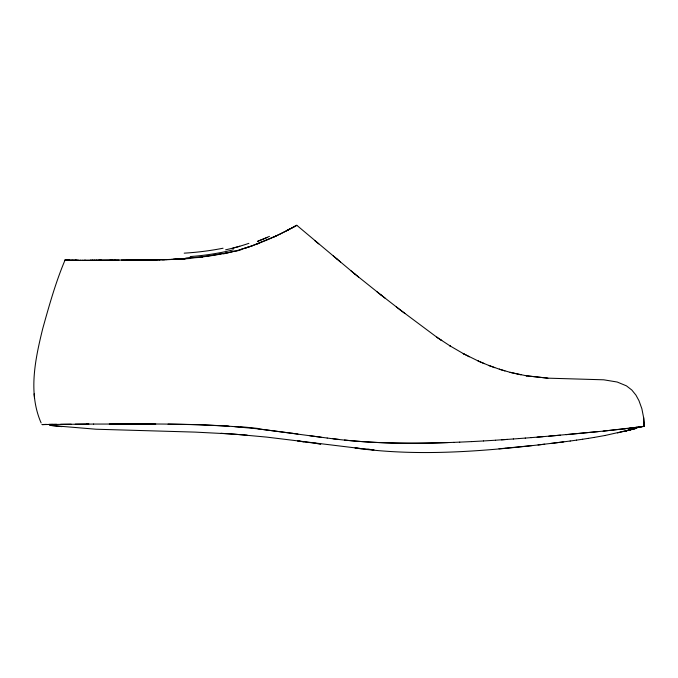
<?xml version="1.0" encoding="UTF-8"?>
<svg xmlns="http://www.w3.org/2000/svg" width="678" height="678" viewBox="0 0 678 678"><rect width="100%" height="100%" fill="white"/><g stroke="black" fill="none" stroke-linecap="round" stroke-linejoin="round"><path stroke-width="1.02" d="M351.068 270.886L354.865 274.031L296.769 225.266L295.947 225.74L296.43 225.46M296.778 225.266L296.337 225.52M294.811 226.376L296.083 225.664L295.481 225.994M294.922 226.308L295.667 225.893M295.15 226.181L291.693 228.071M294.523 226.528L292.608 227.579M293.464 227.113L294.71 226.427M291.574 228.139L293.006 227.359M290.472 228.732L292.15 227.825M291.15 228.359L288.031 230.028M290.031 228.961L286.819 230.656M287.48 230.308L288.803 229.613M287.379 230.359L276.454 235.791M286.692 230.723L280.802 233.707M279.209 234.486L280.768 233.724M277.565 235.274L279.15 234.512M277.488 235.308L274.115 236.885M276.438 235.791L251.191 246.148M275.776 236.114L268.454 239.393M268.513 239.368L258.343 243.512M257.318 243.911L259.335 243.139M256.267 244.3L258.411 243.478M256.352 244.266L252.148 245.809M252.241 245.775L237.927 250.335L223.223 253.877M245.046 248.207L251.224 246.131M249.182 246.843L240.944 249.47M234.8 251.191L224.452 253.623M631.608 429.479L605.174 435.462M636.752 428.199L617.421 432.92M547.9 378.163L526.306 375.798L547.9 378.163L603.759 379.807L617.217 382.028L626.43 385.85L631.82 390.028L635.939 395.105L638.964 400.656L641.863 408.724L643.6 417.521L644.092 426.309L637.371 427.42M643.871 426.352L643.591 417.546L644.066 426.318M605.149 435.462L594.047 437.446M643.142 426.47L643.82 426.343L638.99 426.987M588.436 438.352L593.987 437.446M643.066 426.487L642.524 426.572M642.303 426.606L633.845 427.75M582.572 439.251L588.368 438.361M576.478 440.141L582.665 439.242M570.122 441.031L576.588 440.132M643.905 426.335L637.981 427.148M570.249 441.014L550.85 443.48M563.774 441.878L538.044 444.946M637.303 427.199L603.14 431.132L548.782 436.191M635.422 427.462L636.854 427.293M202.637 257.174L173.093 259.335M626.099 428.674L603.098 431.123M629.828 428.089L631.506 427.911M544.697 444.2C481.863 451.455 418.241 456.701 355.238 448.039M623.955 428.733L625.54 428.555M531.764 445.615L505.712 448.166M598.259 431.615L566.062 434.683M498.991 448.802L505.449 448.209M560.384 435.191L537.061 437.157M543.061 436.657L531.154 437.632M525.221 438.098L531.315 437.607M519.28 438.547L525.391 438.064M190.332 258.471L179.967 259.132M513.314 438.988L519.433 438.522M513.458 438.971L495.449 440.217M501.449 439.819L507.458 439.403M495.389 440.234L483.456 440.954M185.78 258.776L170.856 259.513M182.238 259.013L184.509 258.877M483.439 440.963L471.541 441.607M177.695 259.242L181.204 259.038M471.541 441.598L459.726 442.132M178.89 259.149L166.195 259.572M176.577 259.25L168.568 259.581M453.87 442.361L459.752 442.124M453.921 442.353C411.648 444.014 369.154 443.802 327.169 438.022M171.932 259.462L162.601 259.733M46.35 424.436L42.256 424.547L43.045 424.555M42.926 424.521L41.985 424.555L93.674 424.064M42.994 424.521L46.536 424.428M448.133 442.548C413.572 443.7 378.892 443.615 344.466 440.03M169.602 259.488L161.559 259.699M167.271 259.555L150.991 259.877M164.94 259.615L159.237 259.75M154.576 259.835L160.279 259.725L148.668 259.911M156.991 259.86L149.897 259.903M154.652 259.894L141.744 259.971M52.664 424.403L43.129 424.555M150.965 259.928L141.668 259.996M60.613 424.309L71.198 424.199M149.94 259.954L139.448 259.988M87.021 423.852L88.759 423.835M100.912 260.174L110.404 260.115M98.649 260.191L101.124 260.174M110.065 260.115L112.726 260.098M147.575 259.971L139.354 260.005M75.258 424.174L88.776 424.089M96.42 260.199L115.023 260.089M94.217 260.216L101.09 260.174M110.319 260.123L119.065 260.064M137.151 259.996L140.499 259.979L130.218 260.021M96.598 260.199L92.055 260.225L94.412 260.208M114.955 260.098L123.532 260.055M134.863 260.005L138.151 259.996M121.294 260.055L135.803 260.005M124.142 260.047L131.032 260.021M87.886 260.242L90.166 260.225M126.43 260.038L128.727 260.03M93.581 424.055C142.566 424.123 191.662 423.055 240.537 427.098M88.123 260.233L83.962 260.25M133.363 260.021L135.71 260.013M86.131 260.242L82.106 260.25M109.285 424.004L125.964 423.97M80.301 260.242L82.335 260.25M126.057 423.979L155.745 424.047M80.555 260.25L75.546 260.233M76.928 260.242L78.843 260.242M75.368 260.233L77.207 260.242M73.919 260.225L75.656 260.233M74.182 260.225L71.351 260.208M71.512 260.208L72.826 260.216M70.139 260.191L71.597 260.208M69.148 260.183L70.266 260.199M68.317 260.174L70.47 260.199M69.232 260.191L67.13 260.166M67.902 260.174L69.427 260.191M68.478 260.183L65.359 260.14M67.614 260.174L65.435 260.14M168.051 424.14L199.018 424.733L228.91 426.199M66.986 260.166L64.927 260.14M65.02 260.14C55.842 281.768 49.096 305.719 42.68 328.83C35.188 359.34 27.993 392.969 41.129 422.936M65.122 260.14L64.834 260.14M361.34 448.633L266.725 437.107L233.868 434.098L195.239 432.115L96.03 429.225L49.74 425.36L61.952 426.623M226.571 426.293L228.537 426.411M221.011 433.284L247.19 435.149M234.741 426.648L257.606 428.818L292.032 433.25M367.671 449.251L373.892 449.819M373.773 449.836L355.128 447.98M257.776 428.81L327.211 438.039M332.949 438.734L338.678 439.403M315.109 443.302L320.77 443.997L297.744 440.997L303.6 441.793M321.347 437.276L309.643 435.7M292.176 433.267L297.973 434.081M521.001 374.832L510.085 372.341L526.501 375.824M504.924 370.917L499.347 369.205L510.441 372.425M494.262 367.476L494.728 367.654L488.626 365.4L499.839 369.357M483.685 363.4L484.278 363.654L478.1 360.984L489.245 365.628M478.812 361.298L463.227 353.594L469.278 356.764L468.625 356.425M463.981 353.992L449.811 345.763L450.497 346.195L436.844 337.237L437.463 337.678L400.317 309.973M441.115 340.144L441.759 340.585L436.844 337.237M396.325 306.897L404.842 313.465M400.723 310.287L380.926 294.896M377.044 291.845L385.129 298.193M381.214 295.125L354.704 273.895L358.56 277.065M314.982 240.8L318.779 243.919M333.288 255.92L337.017 259.047M336.924 258.962L340.593 262.072M34.51 398.384L34.129 393.859M76.529 260.199A37.239 0.5 -0.2 0 1 72.47 260.183M226.444 252.886A206.222 175.17 -3.4 0 1 202.595 256.86M239.792 246.241A188.179 162.873 -2.8 0 1 225.613 249.809M269.463 236.359A194.213 127.066 -10.9 0 1 257.971 241.088M289.735 228.893A43.977 1.992 -25.8 0 1 286.328 230.69M267.327 237.41A238.47 189.874 -11.1 0 1 257.394 241.436M248.885 243.343A185.043 157.627 -8.8 0 1 232.791 248.156M223.104 253.343A246.911 224.426 -6.6 0 1 185.755 258.165M240.622 426.742A500.211 367.366 -5.8 0 1 257.877 428.454M634.862 427.665A71.19 1.263 -5.3 0 1 627.294 428.581M233.359 249.826A235.944 213.951 -6.1 0 1 190.213 256.555M241.054 249.775A188.425 176.246 3.6 0 1 234.893 251.504M223.062 248.224A240.749 198.739 -4 0 1 184.204 253.157M49.07 424.403A92.132 0.653 -0.2 0 1 56.596 424.301M636.701 428.199L625.828 430.945L636.718 428.208M92.233 260.225L89.945 260.233L92.267 260.216"/></g></svg>
